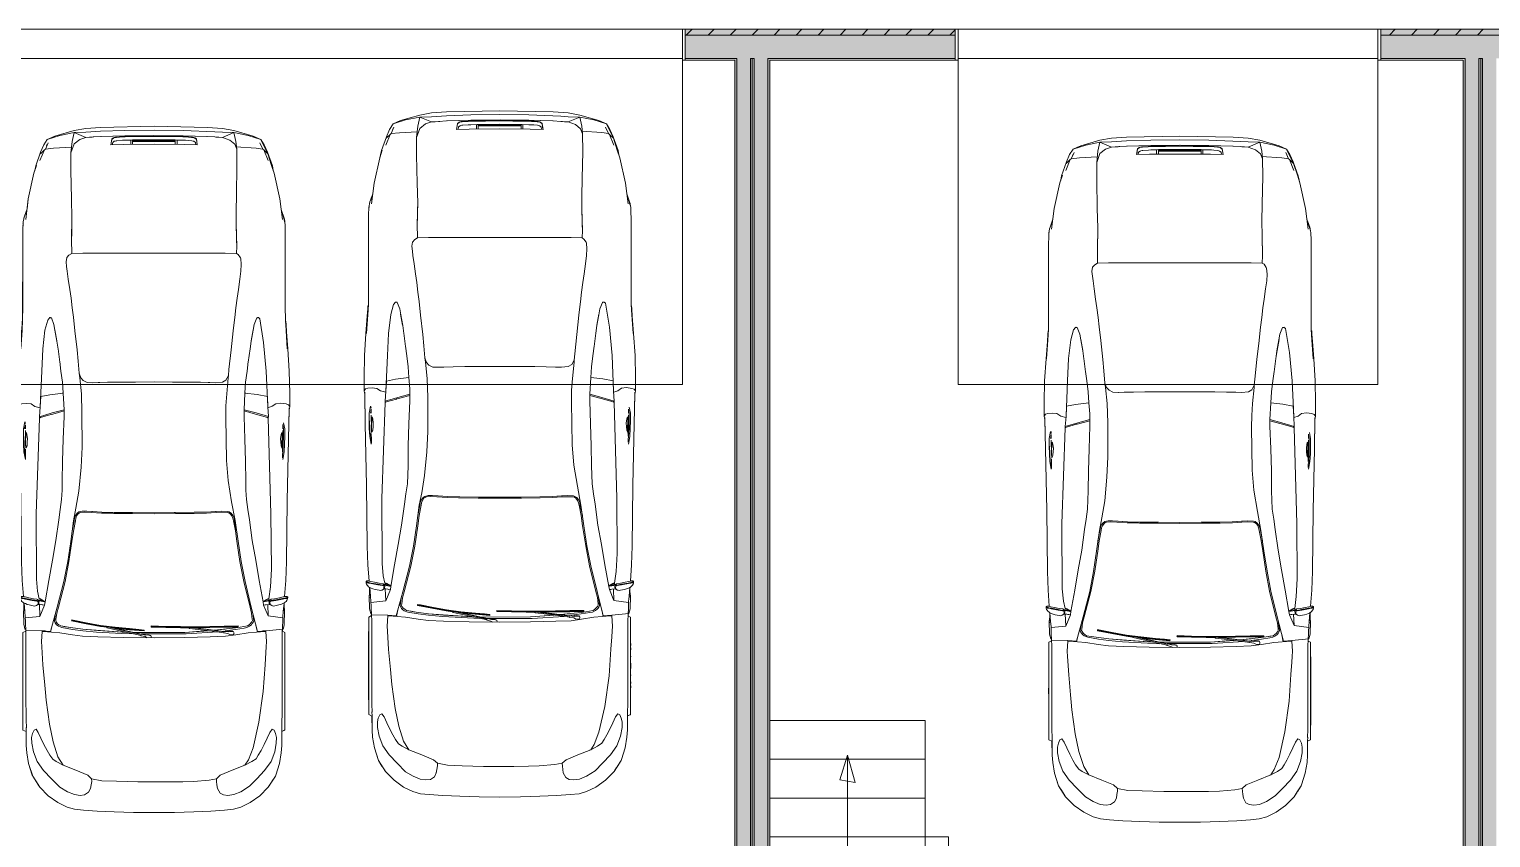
# Model space of a CAD drawing. Header units: inches. Extents: x 99 to 12024, y -5408 to 2559.
# Drawn here: x 8261.5 to 8637.7, y -3847 to -3638.8 of the extents above; entities that cross this region are included whole.
import ezdxf

# ---------------------------------------------------------------- set-up
doc = ezdxf.new("R2010")
doc.units = ezdxf.units.IN
doc.header["$LTSCALE"] = 96
doc.header["$MEASUREMENT"] = 0
doc.linetypes.add('ISO08W100', pattern=[0.96, 0.48, -0.12, 0.24, -0.12])
for name, color, linetype, lineweight in [('Doors', 5, 'Continuous', 5), ('Furniture_ Exterior', 135, 'Continuous', 5), ('Stairs & Ramps', 7, 'Continuous', 13), ('Walls_  Invisible', 1, 'ISO08W100', 0), ('Walls_  Normal', 6, 'Continuous', 13)]:
    doc.layers.add(name, color=color, linetype=linetype, lineweight=lineweight)
doc.layers.add('Stairs & Ramps_ Up_Down Arrows', color=7, linetype='Continuous', lineweight=13, true_color=0x000080)

# ---------------------------------------------------------------- blocks, each defined once
blk = doc.blocks.new('Economy Car')
at = {"layer": 'Furniture_ Exterior', "lineweight": 0, "transparency": 33554687}
for p, q in [((-15.89, 174), (-17.6, 173.88)), ((-15.68, 174.02), (-13.75, 174.15)), ((-15.68, 174.02), (-15.47, 174.02)), ((-7.48, 174.34), (-13.75, 174.15)), ((-13.57, 174.15), (-7.38, 174.34)), ((-0.08, 174.42), (-7.48, 174.34)), ((7.39, 174.34), (13.58, 174.15)), ((13.76, 174.15), (13.75, 174.15)), ((17.6, 173.88), (15.93, 174)), ((15.95, 173.98), (16.16, 173.98)), ((21.09, 172.82), (20.58, 175.14)), ((-29.25, 169.7), (-28.23, 170.69)), ((-27.96, 170.91), (-27.25, 172.54)), ((-27.51, 172.12), (-27.65, 171.77)), ((5.46, 172.87), (-5.53, 172.87)), ((27.25, 172.54), (28, 170.88)), ((29.25, 169.7), (28.23, 170.69)), ((-32.8, 155.07), (-33.22, 153.75)), ((-32.8, 155.07), (-32.69, 155.46)), ((33.22, 153.75), (32.81, 155.05)), ((-33.74, 151.67), (-33.7, 151.69)), ((-33.74, 151.04), (-33.74, 151.24)), ((-33.69, 151.83), (-33.69, 151.88)), ((-21.13, 153.07), (-21.24, 147.56)), ((-21.13, 153.07), (-21.13, 153.08)), ((21.28, 145.9), (21.16, 151.14)), ((33.51, 152.66), (33.52, 152.61)), ((-21.24, 147.55), (-21.24, 147.56)), ((-33.78, 130.28), (-33.78, 145.11)), ((-21.19, 144), (-18.35, 144.08)), ((-18.35, 144.08), (18.35, 144.08)), ((18.35, 144.08), (21.19, 144)), ((33.78, 145.11), (33.78, 130.28)), ((-22.07, 137.37), (-22.35, 139.47)), ((22.36, 139.47), (22.07, 137.37)), ((-21.7, 134.77), (-22.07, 137.37)), ((-22.07, 137.37), (-22.07, 137.37)), ((21.71, 134.77), (22.07, 137.37)), ((21.71, 134.77), (21.37, 132.51)), ((-25.51, 124.23), (-25.76, 125.75)), ((-25.01, 121.54), (-25.53, 124.38)), ((-25.51, 124.23), (-25, 121.42)), ((20.38, 124.11), (20.78, 127.61)), ((25, 121.42), (25.51, 124.23)), ((25.76, 125.75), (25.51, 124.23)), ((33.97, 125.73), (33.87, 126.17)), ((-24.71, 119.36), (-25, 121.42)), ((20.38, 124.11), (19.82, 119.17)), ((25, 121.42), (24.71, 119.36)), ((-24.72, 119.46), (-24.25, 116.05)), ((-28.89, 113.7), (-29.31, 104.54)), ((-23.96, 113.68), (-24.27, 116.15)), ((-24.21, 115.69), (-24.21, 115.68)), ((-19.3, 113.14), (-19.12, 111.97)), ((23.96, 113.68), (24.27, 116.15)), ((24.21, 115.68), (24.21, 115.69)), ((29.31, 104.56), (28.89, 113.69)), ((-18.71, 107.84), (-19.12, 111.97)), ((-15.85, 110.72), (-11.97, 110.82)), ((-11.98, 110.82), (-8.99, 110.87)), ((-8.99, 110.87), (0, 110.91)), ((-0.01, 110.91), (4.77, 110.9)), ((11.97, 110.82), (15.85, 110.72)), ((19.12, 111.97), (18.71, 107.84)), ((19.14, 112.57), (19.12, 111.97)), ((-29.31, 104.55), (-29.18, 107.16)), ((-34.75, 103.99), (-34.77, 104.26)), ((-29.49, 101.94), (-29.31, 104.54)), ((-26.48, 102.54), (-26.09, 102.65)), ((-23.17, 103.44), (-26.09, 102.65)), ((26.09, 102.65), (23.17, 103.44)), ((29.19, 101.77), (26.09, 102.65)), ((29.42, 101.98), (29.4, 101.61)), ((34.77, 104.26), (34.75, 103.99)), ((-33.32, 98.85), (-33.12, 99.89)), ((-33.14, 100.15), (-33.17, 100.62)), ((-33.12, 99.89), (-33.12, 98.85)), ((-32.92, 97.88), (-32.81, 97.76)), ((32.81, 97.76), (32.92, 97.88)), ((32.94, 97.89), (32.94, 97.94)), ((33.11, 98.38), (33.11, 96.87)), ((-32.78, 94.29), (-32.77, 94.31)), ((32.77, 94.31), (32.78, 94.29)), ((32.86, 94.22), (32.86, 94.25)), ((-33.06, 92.03), (-33.08, 93.64)), ((-33.06, 91.15), (-33.06, 92.03)), ((33.06, 93.67), (33.04, 92.93)), ((-20.22, 76.5), (-20.47, 75.83)), ((-20.22, 76.5), (-19.76, 77.14)), ((-20.15, 75.81), (-19.93, 76.4)), ((-19.53, 76.97), (-19.93, 76.4)), ((-19.32, 77.44), (-19.76, 77.14)), ((-13.54, 77.16), (-10.63, 77.1)), ((-13.45, 77.42), (-10.29, 77.33)), ((-10.63, 77.1), (-10.36, 77.07)), ((10.29, 77.34), (13.45, 77.42)), ((15.96, 77.29), (13.54, 77.16)), ((19.24, 77.2), (18.89, 77.33)), ((19.35, 77.45), (18.93, 77.59)), ((19.24, 77.2), (19.6, 76.97)), ((20.04, 76.41), (19.6, 76.97)), ((20.28, 75.82), (20.04, 76.41)), ((20.28, 75.82), (20.41, 75.17)), ((-21.45, 69.83), (-20.72, 75.17)), ((-20.76, 72.52), (-21.13, 69.85)), ((-21.45, 69.83), (-22.22, 64.64)), ((-21.13, 69.85), (-21.9, 64.65)), ((21.32, 69.9), (22.11, 64.68)), ((-23.21, 59.48), (-22.22, 64.64)), ((23.11, 59.55), (22.11, 64.68)), ((23.43, 59.55), (22.44, 64.67)), ((-23.21, 59.48), (-24.93, 52.9)), ((23.11, 59.55), (24.71, 52.93)), ((23.43, 59.55), (25.03, 52.93)), ((-33.1, 54.99), (-33.77, 55.12)), ((-33.73, 55.26), (-33.07, 55.13)), ((-33.45, 52.65), (-33.51, 53.99)), ((-33.2, 55.54), (-32.26, 55.35)), ((-31.37, 54.66), (-33.1, 54.99)), ((-33.07, 55.13), (-31.34, 54.8)), ((-30.17, 54.45), (-31.37, 54.66)), ((-31.34, 54.8), (-30.17, 54.59)), ((-29.82, 54.16), (-29.87, 53.63)), ((-29.52, 53.6), (-29.68, 53.63)), ((-29.32, 54.69), (-28.65, 54.58)), ((-28.59, 53.49), (-28.84, 53.51)), ((-28.36, 54.33), (-28.18, 54.3)), ((25.11, 51.38), (24.71, 52.93)), ((28.04, 54.41), (29.12, 54.97)), ((28.59, 53.49), (28.84, 53.51)), ((29.68, 53.63), (28.84, 53.51)), ((29.38, 50.66), (29.26, 53.57)), ((29.77, 53.63), (29.62, 53.63)), ((29.82, 54.16), (29.87, 53.63)), ((30.17, 54.59), (31.34, 54.8)), ((31.37, 54.66), (30.17, 54.45)), ((31.34, 54.8), (33.07, 55.13)), ((33.1, 54.99), (31.37, 54.66)), ((32.26, 55.35), (33.2, 55.54)), ((33.07, 55.13), (33.73, 55.26)), ((33.77, 55.12), (33.1, 54.99)), ((33.51, 53.99), (33.45, 52.65)), ((-33.57, 51.37), (-33.6, 51.62)), ((-33.41, 51.93), (-33.46, 52.4)), ((-33.17, 50.14), (-33.17, 50.41)), ((-25.3, 49.44), (-25.25, 49.76)), ((-25.19, 49.11), (-25.3, 49.44)), ((-25.03, 51.35), (-25.25, 49.76)), ((25.67, 49.37), (25.43, 51.37)), ((33.17, 50.41), (33.17, 50.14)), ((33.6, 51.62), (33.57, 51.37)), ((33.57, 51.37), (33.57, 51.37)), ((-33.74, 46.37), (-33.03, 46.74)), ((-33.07, 47.23), (-33.23, 47.23)), ((-33.03, 46.93), (-33.07, 47.23)), ((-32.97, 27.86), (-32.97, 46.11)), ((-28.81, 46.84), (-28.81, 46.68)), ((-28.81, 46.78), (-27.99, 46.78)), ((-26.62, 46.51), (-26.21, 48.24)), ((-26.61, 46.78), (-26.56, 46.78)), ((-24.48, 48.38), (-24.03, 48.07)), ((-24.23, 46.33), (-21.02, 45.78)), ((-21.53, 47.65), (-24.03, 48.07)), ((-21.53, 47.65), (-18.32, 47.23)), ((-18.35, 46.82), (-20.97, 47.16)), ((-12.14, 47.87), (-12.14, 47.87)), ((7.91, 46.39), (-5.15, 46.37)), ((-3.31, 45.55), (-3.36, 45.63)), ((-3.26, 45.95), (-3.24, 46.03)), ((-0.72, 45.41), (-0.79, 45.59)), ((-0.73, 47.8), (-0.73, 47.96)), ((-0.72, 45.41), (-0.72, 45.39)), ((13.86, 46.87), (7.91, 46.39)), ((7.91, 46.39), (14, 46.85)), ((9.08, 47.77), (9.02, 47.82)), ((9.08, 47.62), (9.07, 47.54)), ((9.3, 47.75), (10.55, 47.75)), ((10.55, 47.61), (10.17, 47.65)), ((18.32, 47.23), (15.44, 46.99)), ((17.98, 46.27), (17.92, 46.34)), ((19.61, 46.83), (20.21, 46.75)), ((20.4, 46.73), (20.49, 46.53)), ((20.48, 46.58), (20.58, 46.35)), ((26.24, 48.25), (26.62, 46.51)), ((26.56, 46.78), (26.61, 46.78)), ((27.99, 46.78), (28.81, 46.78)), ((28.81, 46.68), (28.81, 46.84)), ((33.01, 46.27), (32.97, 46.11)), ((32.97, 46.11), (32.97, 27.86)), ((-33.76, 42.59), (-33.74, 42.61)), ((-33.74, 22.96), (-33.74, 44.69)), ((-32.9, 21.87), (-32.86, 21.95)), ((-32.89, 21.02), (-32.9, 21.87)), ((-31.51, 19.35), (-31.28, 20.36)), ((-31.47, 17.89), (-31.51, 19.35)), ((-30.89, 21.22), (-31.28, 20.36)), ((-28.34, 17.53), (-29.12, 19.16)), ((29.12, 19.16), (28.34, 17.53)), ((29.8, 20.63), (29.12, 19.16)), ((30.38, 21.47), (29.8, 20.63)), ((30.38, 21.47), (30.89, 21.22)), ((31.28, 20.36), (30.89, 21.22)), ((31.28, 20.36), (31.51, 19.35)), ((32.86, 21.95), (32.9, 21.87)), ((-31.47, 17.89), (-31.06, 15.67)), ((-30.12, 13.16), (-31.06, 15.67)), ((-28.34, 17.53), (-27.55, 16)), ((-27.55, 16), (-26.84, 14.83)), ((30.12, 13.16), (31.06, 15.67)), ((31.06, 15.67), (31.06, 15.67)), ((-30.12, 13.16), (-28.47, 10.85)), ((-23.4, 12.2), (-25.17, 13.12)), ((23.4, 12.2), (20.1, 10.89)), ((23.15, 12.31), (23.15, 12.32)), ((25.17, 13.12), (23.4, 12.2)), ((28.47, 10.85), (30.12, 13.16)), ((-28.47, 10.85), (-26.43, 8.74)), ((-17.06, 9.61), (-16.07, 8.74)), ((17.06, 9.61), (16.07, 8.74)), ((20.1, 10.89), (17.06, 9.61)), ((26.43, 8.74), (28.47, 10.85)), ((26.43, 8.74), (26.43, 8.74)), ((-29.41, 6.58), (-29.62, 6.91)), ((-20.51, 4.63), (-22.3, 5.36)), ((-20.51, 4.63), (-19.01, 4.43)), ((-19.01, 4.43), (-17.86, 4.55)), ((-16.2, 7.13), (-16.34, 6.25)), ((-16.32, 6.4), (-16.34, 6.25)), ((16.2, 7.13), (16.34, 6.25)), ((19.01, 4.43), (17.86, 4.55)), ((19.01, 4.43), (20.51, 4.63)), ((22.3, 5.36), (20.51, 4.63))]:
    blk.add_line(p, q, dxfattribs=at)
for points in [[(-26.5, 173.81), (-25.52, 174.24), (-20.58, 175.67), (-17.6, 176.2), (-13.75, 176.48), (0, 176.76), (13.75, 176.48), (17.6, 176.2), (20.58, 175.67), (25.52, 174.24), (27.49, 173.39), (28.33, 171.96), (29.18, 170.07), (30.46, 166.54), (30.67, 165.41), (30.92, 164.67), (32.36, 158.08), (32.69, 155.46), (32.81, 155.05), (33.42, 153.32), (33.56, 152.85), (33.66, 152.22), (33.69, 151.88), (33.72, 151.43), (33.77, 150.43), (33.79, 149.28), (33.79, 148.02), (33.78, 146.63), (33.78, 145.11), (33.78, 130.28), (33.83, 126.89), (33.85, 126.56), (33.94, 126.56), (33.97, 125.73), (34.1, 123.85), (34.28, 121.62), (34.46, 119.41), (34.82, 113.73), (34.95, 108.03), (34.93, 104.61), (34.85, 104.1), (34.74, 103.73), (34.63, 96.15), (34.28, 80.27), (34.11, 64.59), (33.94, 59.81), (33.62, 55.63), (33.96, 55.69), (34.02, 55.7), (34.09, 55.7), (34.17, 55.68), (34.26, 55.66), (34.41, 55.55), (34.43, 55.53), (34.44, 55.5), (34.43, 55.38), (34.38, 55.13), (34.29, 54.85), (34.17, 54.62), (34, 54.41), (33.77, 54.18), (33.51, 53.99), (33.51, 53.05), (33.56, 52.26), (33.62, 51.84), (33.52, 48.46), (33.38, 47.85), (33.23, 47.23), (33.07, 47.23), (33.03, 46.93), (33.03, 46.69), (33.66, 46.37), (33.66, 21.27), (32.89, 20.89), (32.89, 17.31), (32.73, 15.39), (32.28, 12.65), (31.35, 9.68), (31.23, 9.38), (30.21, 7.81), (29.41, 6.58), (27.22, 4.33), (24.75, 2.59), (22.35, 1.4), (20.44, 0.86), (18.14, 0.63), (14.66, 0.41), (10.27, 0.23), (5.29, 0.07), (0, 0), (-5.29, 0.07), (-10.27, 0.23), (-14.66, 0.41), (-18.14, 0.63), (-20.44, 0.86), (-22.35, 1.4), (-24.75, 2.59), (-27.22, 4.33), (-29.41, 6.58), (-31.23, 9.38), (-32.28, 12.65), (-32.73, 15.39), (-32.89, 17.26), (-32.94, 20.87), (-33.74, 21.27), (-33.74, 44.69), (-33.74, 46.37), (-33.03, 46.74), (-33.03, 46.93), (-33.07, 47.23), (-33.23, 47.23), (-33.38, 47.85), (-33.52, 48.46), (-33.62, 51.84), (-33.56, 52.26), (-33.51, 53.05), (-33.51, 53.99), (-33.77, 54.18), (-34, 54.41), (-34.17, 54.62), (-34.29, 54.85), (-34.39, 55.13), (-34.43, 55.38), (-34.44, 55.5), (-34.41, 55.55), (-34.23, 55.67), (-34.09, 55.7), (-33.96, 55.69), (-33.62, 55.63), (-33.94, 59.81), (-34.11, 64.59), (-34.28, 80.27), (-34.63, 96.15), (-34.74, 103.73), (-34.85, 104.1), (-34.93, 104.61), (-34.95, 108.03), (-34.82, 113.73), (-34.46, 119.41), (-34.28, 121.62), (-34.1, 123.85), (-33.97, 125.73), (-33.94, 126.56), (-33.85, 126.56), (-33.83, 126.89), (-33.78, 146.63), (-33.79, 149.28), (-33.77, 150.43), (-33.72, 151.43), (-33.66, 152.22), (-33.56, 152.85), (-33.49, 153.08), (-33.42, 153.32), (-32.8, 155.07), (-32.69, 155.46), (-32.36, 158.08), (-30.92, 164.67), (-30.68, 165.38), (-30.46, 166.54), (-29.19, 170.07), (-28.37, 171.96), (-27.49, 173.39)], [(-6.98, 46.39), (-14.46, 46.88), (-18.32, 47.23)]]:
    blk.add_lwpolyline(points, close=True, dxfattribs=at)
for points in [[(-30.68, 165.38), (-30.46, 166.54), (-29.19, 170.07), (-28.37, 171.96), (-27.49, 173.39)], [(-27.49, 173.39), (-25.52, 174.24), (-20.58, 175.67), (-17.6, 176.2), (-13.75, 176.48), (0, 176.76), (13.75, 176.48), (17.6, 176.2), (20.58, 175.67), (25.52, 174.24), (27.49, 173.39)], [(-27.49, 173.39), (-24.24, 174.42), (-20.58, 175.14)], [(-17.6, 173.88), (-19.13, 173.4), (-20.58, 172.23), (-21.41, 169.91)], [(-21.09, 172.82), (-20.58, 175.14), (-17.6, 173.88), (-16.64, 173.94), (-15.68, 174.02)], [(20.58, 175.14), (17.6, 175.22), (15.68, 175.36), (7.48, 175.68), (0, 175.76), (-7.48, 175.68), (-13.75, 175.49), (-17.6, 175.22), (-20.58, 175.14)], [(10.89, 173.49), (11.13, 171.96), (7.85, 172.05), (0, 172.12), (-7.85, 172.05), (-11.13, 171.96), (-10.88, 173.49)], [(-11.11, 171.96), (-10.88, 173.4), (-10.47, 173.7), (-10.27, 173.8), (-9.91, 173.87), (-9.66, 173.9), (-8.16, 174.01), (-7.45, 174.04), (-3.72, 174.1), (0, 174.14), (3.38, 174.1), (7.45, 174.04), (8.16, 174.02), (8.87, 173.97), (9.66, 173.9), (9.92, 173.87), (10.27, 173.8), (10.47, 173.7), (10.89, 173.4), (11.11, 171.96)], [(10.89, 173.49), (10.47, 173.79), (10.27, 173.88), (9.92, 173.96), (9.66, 173.99), (8.87, 174.06), (8.16, 174.11), (7.45, 174.13), (3.38, 174.19), (0, 174.23), (-3.72, 174.19), (-7.45, 174.13), (-8.16, 174.1), (-9.66, 173.99), (-9.91, 173.96), (-10.27, 173.88), (-10.47, 173.79), (-10.88, 173.49)], [(-5.89, 173.2), (-7.44, 173.18), (-8.11, 173.15), (-9.55, 173.05), (-9.74, 173.03), (-10.05, 172.97), (-10.23, 172.89), (-10.64, 172.6), (-10.74, 171.97)], [(-6, 172.06), (-6, 173.14), (-5.84, 173.23), (-5.53, 173.25), (5.46, 173.25), (5.76, 173.23), (5.91, 173.14), (5.91, 172.07)], [(5.46, 172.07), (5.46, 173.14), (-5.53, 173.14), (-5.53, 172.07)], [(-3.25, 173.25), (0, 173.28), (2.95, 173.25)], [(0.12, 174.42), (7.48, 174.34), (13.75, 174.15)], [(5.8, 173.21), (7.44, 173.18), (8.12, 173.16), (8.78, 173.11), (9.74, 173.03)], [(13.75, 174.15), (15.68, 174.02), (16.16, 173.98)], [(16.16, 173.98), (16.64, 173.94), (17.6, 173.88), (20.58, 175.14)], [(17.6, 173.88), (19.49, 173.23), (20.77, 172.15), (21.27, 170.86)], [(20.58, 175.14), (24.24, 174.42), (27.49, 173.39), (29.25, 169.7)], [(27.49, 173.39), (28.33, 171.96), (29.18, 170.07), (30.46, 166.54), (30.67, 165.41)], [(-29.37, 167.91), (-28.23, 170.69), (-27.96, 170.91)], [(-27.96, 170.91), (-25.85, 171.11), (-21.25, 171.36)], [(-21.09, 172.82), (-21.41, 169.91), (-21.41, 165.34), (-21.29, 158.12), (-21.13, 153.08)], [(10.74, 171.97), (10.64, 172.6), (10.23, 172.89), (10.05, 172.97), (9.74, 173.03)], [(28, 170.88), (26.25, 171.15), (21.02, 171.51)], [(21.09, 172.82), (21.27, 170.86), (21.35, 166.3), (21.19, 159.32), (21.1, 154.75), (21.16, 151.14)], [(28, 170.88), (28.23, 170.69), (29.37, 167.91)], [(29.25, 169.7), (30.25, 166.64), (30.92, 164.67), (32.36, 158.08), (33.04, 152.79)], [(-33.04, 152.79), (-32.36, 158.08), (-30.92, 164.67), (-30.25, 166.64)], [(-33.69, 151.88), (-33.68, 152.03), (-33.66, 152.22), (-33.56, 152.85), (-33.42, 153.32), (-32.8, 155.07)], [(-33.22, 153.75), (-33.07, 154.22), (-32.8, 155.07)], [(32.69, 155.46), (32.8, 155.07), (33.07, 154.22), (33.23, 153.74), (33.51, 152.66)], [(32.8, 155.07), (33.42, 153.32), (33.56, 152.85), (33.66, 152.22), (33.69, 151.88)], [(-33.78, 145.11), (-33.78, 146.63), (-33.79, 148.02), (-33.79, 149.28), (-33.77, 150.43), (-33.72, 151.43), (-33.69, 151.83)], [(-21.24, 147.55), (-21.19, 149.28), (-21.16, 151.14), (-21.13, 153.08)], [(21.16, 151.14), (21.19, 149.28), (21.24, 147.55), (21.28, 145.9)], [(33.52, 152.61), (33.69, 151.88), (33.69, 151.83)], [(33.69, 151.83), (33.72, 151.43), (33.77, 150.43), (33.79, 149.28), (33.79, 148.02), (33.78, 146.63), (33.78, 145.11)], [(-21.24, 147.55), (-21.19, 144), (-21.91, 143.59), (-22.49, 142.95), (-22.66, 141.89), (-22.51, 140.63), (-22.35, 139.47)], [(21.28, 145.9), (21.19, 144), (21.66, 143.72), (22.24, 142.92), (22.31, 142.68), (22.44, 141.2), (22.36, 139.47)], [(-33.78, 138.4), (-33.78, 139.12), (-33.78, 139.84)], [(-19.54, 116.26), (-19.82, 119.17), (-20.38, 124.11), (-20.77, 127.61), (-21.06, 130.03), (-21.36, 132.51), (-21.7, 134.77)], [(20.77, 127.55), (21.06, 130.03), (21.37, 132.51)], [(-34.3, 119.41), (-33.97, 124.19), (-33.83, 126.89), (-33.78, 130.28)], [(33.78, 130.28), (33.83, 126.89), (33.97, 124.19), (34.3, 119.41)], [(-34.74, 103.73), (-34.85, 104.1), (-34.93, 104.61), (-34.95, 108.03), (-34.82, 113.73), (-34.46, 119.41), (-34.28, 121.62), (-34.1, 123.85), (-33.97, 125.73)], [(-33.87, 126.17), (-33.97, 125.73), (-33.94, 126.56), (-33.85, 126.56)], [(-26.86, 127.48), (-27.34, 126.87), (-28.09, 124.27), (-28.66, 119.42), (-28.89, 113.7)], [(-26.86, 127.48), (-26.82, 127.5), (-26.71, 127.48), (-26.64, 127.47), (-26.53, 127.45), (-26.43, 127.4), (-25.76, 125.75)], [(24.25, 116.05), (24.72, 119.46), (25.01, 121.54), (25.53, 124.38)], [(26.86, 127.48), (26.82, 127.5), (26.71, 127.48), (26.64, 127.47), (26.53, 127.45), (26.43, 127.4), (25.76, 125.75)], [(26.86, 127.48), (27.21, 127.2), (28.2, 121.04), (28.89, 113.69)], [(33.85, 126.56), (33.94, 126.56), (33.97, 125.73)], [(33.97, 125.73), (34.1, 123.85), (34.28, 121.62), (34.46, 119.41), (34.82, 113.73), (34.95, 108.03), (34.93, 104.61), (34.85, 104.1), (34.74, 103.73)], [(15.85, 110.72), (17.63, 110.89), (18.51, 111.39), (19.14, 112.57), (19.28, 114.15), (19.82, 119.17)], [(-23.41, 108.03), (-23.58, 110.85), (-23.96, 113.68)], [(-19.54, 116.26), (-19.3, 113.14), (-18.87, 111.96), (-18.23, 111.26), (-17.25, 110.75), (-15.85, 110.72)], [(23.96, 113.68), (23.58, 110.85), (23.41, 108.03)], [(-11.98, 110.82), (-14.38, 110.76), (-15.84, 110.72)], [(-0.01, 110.91), (-4.77, 110.9), (-8.98, 110.87)], [(15.85, 110.72), (14.38, 110.76), (11.97, 110.82), (4.77, 110.9)], [(11.97, 110.82), (8.99, 110.87), (4.77, 110.9)], [(-29.33, 104.26), (-30.68, 104.62), (-31.64, 105.26), (-32.83, 105.37), (-34.01, 105.29), (-34.61, 105.14), (-34.93, 104.61)], [(-29.18, 107.16), (-26.83, 107.6), (-23.41, 108.03), (-23.2, 105.18), (-23.17, 103.76)], [(-23.41, 108.04), (-23.41, 108.03), (-23.45, 108.27)], [(-20.72, 75.17), (-20.09, 78.39), (-19.35, 82.8), (-18.76, 88.93), (-18.51, 94.12), (-18.56, 102.93), (-18.71, 107.84)], [(20.87, 75.19), (19.97, 80.08), (19.08, 85.52), (18.64, 90.71), (18.44, 101.74), (18.49, 104.76), (18.71, 107.84)], [(23.17, 103.76), (23.41, 108.03), (26.52, 107.69), (29.18, 107.17)], [(23.45, 108.27), (23.41, 108.03), (23.41, 108.04)], [(29.18, 107.17), (29.18, 107.16), (29.31, 104.54)], [(29.32, 104.29), (30.42, 104.64), (31.35, 105.28), (32.63, 105.48), (33.99, 105.26), (34.59, 105.04), (34.93, 104.61)], [(-33.62, 55.63), (-33.94, 59.81), (-34.11, 64.59), (-34.28, 80.27), (-34.63, 96.15), (-34.75, 103.99)], [(-29.56, 55.08), (-29.99, 56.99), (-30.26, 60.14), (-30.36, 76.91), (-29.49, 101.62), (-29.19, 101.77)], [(-28.04, 54.41), (-29.12, 54.97), (-29.26, 55.09), (-29.56, 55.08), (-29.31, 54.94), (-28.06, 54.27), (-27.08, 59.78), (-26.17, 65.01), (-25.26, 70.06), (-24.55, 75.42), (-24.15, 78.08), (-23.79, 80.66), (-23.66, 83.03), (-23.61, 85.33), (-23.55, 90.5), (-23.39, 96.17), (-23.17, 102.02), (-23.17, 103.76), (-26.26, 102.93)], [(-26.26, 102.93), (-29.49, 101.94), (-29.49, 101.62)], [(-29.19, 101.77), (-26.59, 102.51), (-26.48, 102.54)], [(26.26, 102.93), (23.17, 103.76), (23.17, 102.02), (23.39, 96.17), (23.55, 90.5), (23.61, 85.33), (23.66, 83.03), (23.79, 80.66), (24.15, 78.08), (24.55, 75.42), (25.26, 70.06), (26.17, 65.01), (27.08, 59.78), (28.06, 54.27)], [(26.26, 102.93), (29.42, 101.98), (29.31, 104.54)], [(29.55, 54.75), (29.56, 55.08), (29.94, 58.13), (30.21, 62.72), (30.1, 76.95), (29.4, 101.61), (29.19, 101.77)], [(34.75, 103.99), (34.63, 96.15), (34.28, 80.27), (34.11, 64.59), (33.94, 59.81), (33.62, 55.63)], [(-33.13, 90.93), (-33.48, 92.91), (-33.59, 94.89), (-33.64, 96.88), (-33.64, 98.87), (-33.28, 100.66)], [(-33.1, 98.38), (-33.05, 94.89), (-32.99, 93.87)], [(-32.97, 97.92), (-32.97, 97.9), (-33.05, 94.89), (-32.95, 93.98)], [(-32.84, 94.06), (-32.7, 94.54), (-32.63, 95.48), (-32.56, 96.29), (-32.71, 97.4), (-32.86, 97.93)], [(32.86, 97.93), (32.71, 97.4), (32.56, 96.29), (32.63, 95.48), (32.7, 94.54), (32.84, 94.06)], [(32.86, 94.25), (32.89, 94.89), (32.94, 96.87), (32.94, 97.86)], [(33.05, 91.38), (33.03, 92.12), (33.16, 92.9), (33.27, 94.89), (33.32, 96.87), (33.32, 98.85), (33.11, 99.93)], [(33.12, 98.85), (33.12, 99.53), (33.11, 99.91)], [(33.33, 100.42), (33.64, 98.87), (33.64, 96.88), (33.59, 94.89), (33.48, 92.91), (33.13, 90.93)], [(-33.52, 96.87), (-33.47, 94.89), (-33.36, 92.9), (-33.05, 91.13)], [(32.99, 93.74), (33.06, 94.89), (33.11, 96.87)], [(-20.47, 75.83), (-20.58, 75.14), (-21.08, 72.5)], [(-20.15, 75.81), (-20.26, 75.15), (-20.76, 72.52)], [(-19.53, 76.97), (-19.21, 77.19), (-18.89, 77.32)], [(-17.31, 77.64), (-18.46, 77.64), (-19.32, 77.44)], [(-13.54, 77.16), (-16.2, 77.33), (-17.84, 77.39), (-18.89, 77.32)], [(-13.45, 77.42), (-17.31, 77.64), (-15.85, 77.55), (-13.45, 77.42)], [(13.54, 77.16), (10.36, 77.07), (5.55, 77.01), (0, 76.98), (-5.55, 77.01), (-10.36, 77.07)], [(10.29, 77.34), (0, 77.24), (-10.29, 77.33), (-5.52, 77.27), (0, 77.24), (5.52, 77.27), (10.29, 77.34)], [(18.93, 77.59), (17.31, 77.65), (13.45, 77.42), (15.85, 77.55), (17.31, 77.65)], [(15.96, 77.29), (17.36, 77.36), (18.89, 77.33)], [(20.32, 76.51), (19.82, 77.15), (19.35, 77.45)], [(20.32, 76.51), (20.6, 75.85), (20.73, 75.17), (21.26, 72.53)], [(21.32, 69.9), (20.94, 72.54), (20.41, 75.17)], [(20.87, 75.19), (21.65, 69.88), (22.44, 64.67)], [(-25.03, 51.35), (-24.61, 52.89), (-22.89, 59.48), (-21.9, 64.65)], [(-34.17, 54.62), (-34.29, 54.85), (-34.39, 55.13), (-34.43, 55.38), (-34.44, 55.5), (-34.43, 55.53), (-34.41, 55.55), (-34.26, 55.66), (-34.23, 55.67), (-34.17, 55.68), (-34.09, 55.7), (-34.02, 55.7), (-33.96, 55.69), (-33.81, 55.66), (-33.55, 55.61), (-33.2, 55.54)], [(-33.77, 55.12), (-33.96, 55.16), (-34.08, 55.18), (-34.15, 55.21), (-34.22, 55.23), (-34.28, 55.25), (-34.35, 55.29), (-34.39, 55.32), (-34.41, 55.35), (-34.43, 55.38)], [(-34.3, 55.56), (-34.29, 55.48), (-34.28, 55.46), (-34.26, 55.43), (-34.23, 55.4), (-34.15, 55.37)], [(-29.3, 53.63), (-29.77, 53.63), (-29.9, 53.59), (-30.29, 53.32), (-30.49, 53.25), (-30.72, 53.2), (-31.09, 53.25), (-32.11, 53.47), (-32.65, 53.63), (-33.12, 53.82), (-33.49, 53.97), (-33.77, 54.18), (-34, 54.41), (-34.17, 54.62)], [(-34.08, 55.34), (-34.04, 55.32), (-33.99, 55.31), (-33.9, 55.29), (-33.73, 55.26)], [(-33.62, 51.84), (-33.56, 52.26), (-33.51, 53.05), (-33.51, 53.99)], [(-33.17, 50.41), (-33.27, 51.76), (-33.47, 53.96)], [(-28.17, 53.45), (-29.37, 50.53), (-33.17, 50.14)], [(-24.93, 52.9), (-26.64, 46.68), (-28.81, 46.84), (-33.03, 46.93)], [(-32.26, 55.35), (-31.04, 55.08), (-30.15, 54.94), (-30.03, 54.88), (-29.68, 54.67)], [(-29.95, 54.55), (-29.89, 54.55), (-29.83, 54.56), (-29.78, 54.56), (-29.74, 54.58), (-29.71, 54.59), (-29.69, 54.62), (-29.68, 54.67), (-29.57, 54.52), (-29.59, 54.47), (-29.61, 54.44), (-29.64, 54.42), (-29.68, 54.41), (-29.74, 54.4), (-29.8, 54.4), (-29.84, 54.4), (-29.91, 54.4), (-30.01, 54.42), (-30.17, 54.45)], [(-30.17, 54.59), (-30.01, 54.56), (-29.95, 54.56)], [(-29.85, 54.78), (-29.48, 54.72), (-29.32, 54.65)], [(-29.69, 53.76), (-29.66, 53.87), (-29.64, 54.01), (-29.62, 54.17), (-29.59, 54.34), (-29.59, 54.39), (-29.57, 54.52), (-28.08, 54.28)], [(-29.37, 50.53), (-29.52, 53.66), (-28.17, 53.45), (-28.06, 54.27)], [(33.6, 51.63), (33.62, 51.84), (33.52, 48.62), (33.52, 48.46), (33.38, 47.85), (33.23, 47.24), (28.81, 46.84), (26.64, 46.68), (25.03, 52.93)], [(29.12, 54.97), (29.26, 55.09), (29.56, 55.08), (29.31, 54.94), (28.06, 54.27)], [(28.06, 54.27), (28.21, 53.44), (28.59, 53.49)], [(28.15, 54.29), (29.57, 54.52), (29.67, 54.67), (30.03, 54.88), (30.14, 54.94), (31.04, 55.08), (32.26, 55.35)], [(28.21, 53.44), (29.38, 50.66), (33.17, 50.14)], [(29.55, 54.75), (29.32, 54.65), (28.72, 54.46)], [(29.48, 54.72), (29.64, 54.74), (29.85, 54.78)], [(30.17, 54.45), (30.01, 54.42), (29.91, 54.4), (29.84, 54.4), (29.8, 54.4), (29.74, 54.4), (29.68, 54.41), (29.64, 54.42), (29.61, 54.44), (29.59, 54.47), (29.57, 54.52), (29.59, 54.34), (29.62, 54.17), (29.64, 54.01), (29.66, 53.87), (29.69, 53.76)], [(29.95, 54.55), (29.89, 54.55), (29.83, 54.56), (29.78, 54.56), (29.74, 54.58), (29.71, 54.59), (29.69, 54.62), (29.67, 54.67)], [(34.17, 54.62), (34, 54.41), (33.77, 54.18), (33.52, 54), (33.49, 53.97), (33.12, 53.82), (32.65, 53.63), (32.1, 53.47), (31.09, 53.25), (30.72, 53.2), (30.49, 53.25), (30.29, 53.32), (29.9, 53.59), (29.77, 53.63)], [(29.95, 54.56), (30.01, 54.56), (30.17, 54.59)], [(33.47, 53.96), (33.27, 51.76), (33.17, 50.41)], [(33.2, 55.54), (33.52, 55.61), (33.55, 55.61), (33.81, 55.66), (33.96, 55.69), (34.02, 55.7), (34.09, 55.7), (34.17, 55.68), (34.23, 55.67), (34.26, 55.66), (34.41, 55.55), (34.43, 55.53), (34.44, 55.5), (34.43, 55.38)], [(33.51, 53.99), (33.51, 53.05), (33.56, 52.26), (33.62, 51.84)], [(33.73, 55.26), (33.9, 55.29), (33.99, 55.31), (34.04, 55.32), (34.08, 55.34)], [(33.77, 55.12), (33.96, 55.16), (34.08, 55.18), (34.15, 55.21), (34.22, 55.23), (34.28, 55.25), (34.35, 55.29), (34.39, 55.32), (34.41, 55.35), (34.43, 55.38), (34.38, 55.13), (34.29, 54.85), (34.17, 54.62)], [(34.15, 55.37), (34.23, 55.4), (34.26, 55.43), (34.28, 55.46), (34.29, 55.48), (34.3, 55.56)], [(-33.23, 47.23), (-33.38, 47.85), (-33.52, 48.46), (-33.62, 51.84), (-33.6, 51.63)], [(-33.41, 51.93), (-33.44, 52.18), (-33.46, 52.4), (-33.45, 52.65)], [(-32.97, 46.11), (-33.01, 46.27), (-33.11, 49.43), (-33.17, 50.14)], [(-25.35, 51.35), (-25.63, 49.33), (-25.48, 48.87), (-25.27, 48.61), (-25.07, 48.34), (-24.61, 48)], [(-24.48, 48.38), (-24.85, 48.66), (-25.02, 48.89), (-25.19, 49.11)], [(-12.18, 47.72), (-13.81, 47.94), (-17.51, 48.62), (-21.21, 49.35), (-21.18, 49.5), (-21.18, 49.55), (-21.16, 49.61), (-21.16, 49.64), (-20.51, 49.51)], [(-21.18, 49.5), (-17.49, 48.77), (-13.79, 48.09), (-12.11, 47.87)], [(-20.4, 49.49), (-17.46, 48.91), (-13.76, 48.22)], [(24.61, 48.02), (25.07, 48.39), (25.29, 48.67), (25.49, 48.93), (25.67, 49.37)], [(25.11, 51.38), (25.29, 49.8), (25.33, 49.48), (25.21, 49.17), (25.04, 48.96), (24.85, 48.71)], [(33.17, 50.14), (33.11, 49.43), (33.01, 46.27)], [(33.45, 52.65), (33.46, 52.4), (33.41, 51.93)], [(33.41, 51.93), (33.44, 52.18), (33.46, 52.4)], [(-28.89, 42.7), (-28.97, 44.06), (-28.81, 46.68), (-28.53, 46.65), (-24.23, 46.33)], [(-24.61, 48), (-23.7, 47.66), (-20.97, 47.16)], [(-24.03, 48.07), (-22.8, 47.85), (-21.53, 47.65)], [(-21.02, 45.78), (-18.38, 45.46), (-14.46, 45.3), (-7.89, 45.1), (0, 45.01), (7.89, 45.1), (14.46, 45.3), (18.37, 45.43), (21.03, 45.78)], [(-18.35, 46.82), (-14.79, 46.5), (-8.33, 46.13), (-5.13, 46.01)], [(-13.76, 48.22), (-10.04, 47.73), (-6.29, 47.38), (-3.92, 47.18)], [(-12.03, 47.58), (-12.19, 47.71), (-12.16, 47.79)], [(-1.77, 45.03), (-1.8, 45.03), (-2.29, 45.32), (-3.31, 45.55), (-3.29, 45.61), (-7.6, 46.59), (-12.03, 47.58), (-12.09, 47.68), (-12.19, 47.71)], [(-12.12, 47.91), (-12.11, 47.95), (-11.7, 47.86)], [(-12.11, 47.95), (-12.05, 47.9), (-11.95, 47.82)], [(-9.81, 47.43), (-3.26, 45.95), (-3.21, 45.85), (-7.53, 46.83), (-11.95, 47.82), (-12.07, 47.76), (-12.1, 47.89), (-12.11, 47.95), (-12.07, 47.76), (-12.09, 47.68)], [(-2.56, 46.8), (-2.56, 46.78), (-2.56, 46.78), (-2.54, 46.93), (-6.32, 47.25), (-10.06, 47.6), (-11.51, 47.79), (-11.04, 47.69), (-10.08, 47.48)], [(-2.56, 46.78), (-6.34, 47.1), (-9.72, 47.41), (-9.73, 47.41)], [(-3.92, 47.18), (-2.53, 46.99), (-2.53, 46.97), (-2.54, 46.93)], [(-3.24, 46.03), (8.29, 46.03), (16.46, 46.53)], [(-3.19, 45.95), (-3.24, 46.03), (-2.22, 45.79), (-2.19, 45.81)], [(-3.21, 45.85), (-3.19, 45.95), (-2.17, 45.71), (-1.57, 45.75), (-0.79, 45.57)], [(-1.48, 45.8), (-0.79, 45.6), (-0.79, 45.57), (-0.72, 45.39), (-0.7, 45.22), (-0.74, 45.08), (-0.75, 45.07)], [(8.97, 47.6), (6.79, 47.6), (3.03, 47.67), (-0.73, 47.8), (-0.74, 47.94), (-0.73, 48.09), (3.03, 47.96), (6.79, 47.89), (10.55, 47.88)], [(9.04, 47.75), (9.04, 47.75), (6.79, 47.76), (3.03, 47.83), (-0.73, 47.96), (-0.73, 48.09)], [(9.14, 47.45), (9.07, 47.54), (8.97, 47.58), (8.99, 47.66)], [(18.07, 46.67), (19.11, 46.54), (19.7, 46.63), (20.49, 46.53), (20.58, 46.35), (20.61, 46.19), (20.58, 46.04), (20.48, 45.92), (20.33, 45.8), (19.53, 45.9), (19.02, 46.14), (17.98, 46.27), (18.01, 46.33), (13.63, 46.9), (9.14, 47.45), (8.97, 47.58)], [(9.08, 47.77), (9.19, 47.69), (9.08, 47.62), (9.04, 47.75), (9.02, 47.82), (9.54, 47.75)], [(9.19, 47.69), (13.69, 47.14), (18.06, 46.58)], [(10.55, 47.88), (18.07, 48.04), (21.63, 48.07), (21.63, 47.93)], [(10.55, 47.75), (18.07, 47.91), (21.63, 47.93), (21.62, 47.78), (18.07, 47.75), (10.65, 47.6)], [(18.01, 46.75), (18.07, 46.67), (18.06, 46.58), (18, 46.67), (10.73, 47.6)], [(22.18, 47.75), (20.94, 47.57), (15.55, 46.98)], [(18, 46.67), (18.01, 46.75), (19.05, 46.61), (19.43, 46.82)], [(23.18, 47.5), (20.97, 47.16), (18.35, 46.82)], [(21.03, 45.78), (24.22, 46.33), (28.53, 46.65), (28.81, 46.68), (28.97, 44.06), (28.89, 42.7), (28.8, 41.24), (28.58, 38.08)], [(24.85, 48.71), (24.47, 48.4), (24.02, 48.07), (23.12, 47.9), (22.18, 47.75), (24.02, 48.07)], [(23.18, 47.5), (23.9, 47.66), (24.61, 48.02)], [(33.03, 46.69), (33.66, 46.37), (33.66, 21.27), (33.52, 21.21), (32.89, 20.89)], [(33.23, 47.23), (33.07, 47.23), (33.03, 46.93)], [(-33.74, 25.04), (-33.76, 25.05), (-33.76, 42.59)], [(-28.89, 42.7), (-28.61, 38.02), (-28.15, 32.84)], [(33.66, 42.61), (33.67, 42.59), (33.67, 25.05), (33.66, 25.04)], [(-33.77, 38.41), (-33.77, 39.43), (-33.76, 39.79)], [(-33.76, 37.31), (-33.77, 37.42), (-33.77, 38.32), (-33.76, 38.61)], [(28.58, 38.08), (28.12, 31.22), (27, 23.29), (25.52, 16.68), (24.28, 13.58), (23.4, 12.2)], [(33.67, 39.79), (33.69, 39.43), (33.68, 38.41)], [(33.67, 38.61), (33.69, 38.32), (33.68, 37.42), (33.67, 37.31)], [(-33.76, 32.12), (-33.77, 32.26), (-33.78, 33.82), (-33.77, 35.38), (-33.76, 35.52)], [(-33.76, 32.46), (-33.77, 32.57), (-33.78, 33.82), (-33.77, 35.07), (-33.76, 35.18)], [(-33.76, 35.75), (-33.77, 35.82), (-33.77, 36.32), (-33.76, 36.48)], [(-33.76, 33.67), (-33.77, 33.82), (-33.76, 33.97)], [(33.67, 36.48), (33.69, 36.32), (33.68, 35.82), (33.67, 35.75)], [(33.67, 35.52), (33.68, 35.38), (33.7, 33.82), (33.68, 32.26), (33.67, 32.12)], [(33.67, 35.18), (33.68, 35.07), (33.7, 33.82), (33.68, 32.57), (33.67, 32.46)], [(33.67, 33.97), (33.69, 33.82), (33.67, 33.67)], [(-33.76, 31.16), (-33.77, 31.33), (-33.77, 31.82), (-33.76, 31.89)], [(-33.76, 29.03), (-33.77, 29.33), (-33.77, 30.22), (-33.76, 30.34)], [(-27.78, 29), (-27.97, 30.91), (-28.15, 32.84)], [(33.67, 31.89), (33.68, 31.82), (33.69, 31.33), (33.67, 31.16)], [(33.67, 30.34), (33.68, 30.22), (33.69, 29.33), (33.67, 29.03)], [(-33.76, 27.85), (-33.77, 28.22), (-33.77, 29.23)], [(-32.86, 21.95), (-32.93, 23.83), (-32.95, 24.96), (-32.96, 26.29), (-32.97, 27.86)], [(-27.78, 29), (-26.95, 22.79), (-26, 18.25), (-24.75, 14.39), (-23.4, 12.2)], [(32.97, 27.86), (32.96, 26.29), (32.95, 24.96), (32.93, 23.83), (32.86, 21.95)], [(33.68, 29.23), (33.69, 28.22), (33.67, 27.85)], [(-32.89, 20.87), (-32.94, 20.87), (-33.74, 21.27)], [(-31.35, 9.68), (-32.28, 12.65), (-32.73, 15.39), (-32.89, 17.26), (-32.89, 17.34), (-32.89, 18.5), (-32.89, 21.02)], [(-29.12, 19.16), (-29.8, 20.63), (-30.38, 21.47), (-30.89, 21.22)], [(31.06, 15.67), (31.47, 17.89), (31.51, 19.35)], [(32.9, 21.87), (32.89, 21.02), (32.89, 18.5)], [(28.34, 17.53), (27.55, 16), (26.84, 14.83)], [(32.89, 18.5), (32.89, 17.34), (32.89, 17.31), (32.73, 15.39), (32.28, 12.65), (31.35, 9.68)], [(-26.84, 14.83), (-26.05, 13.73), (-25.17, 13.12)], [(-23.4, 12.2), (-20.1, 10.89), (-17.06, 9.61)], [(25.17, 13.12), (26.27, 13.85), (26.84, 14.83)], [(-30.33, 8), (-31.23, 9.38), (-31.31, 9.57), (-31.35, 9.68)], [(-29.62, 6.91), (-30.08, 7.62), (-30.21, 7.81), (-30.35, 8.03), (-30.31, 7.97)], [(-26.43, 8.74), (-24.28, 6.52), (-22.3, 5.36)], [(-16.2, 7.13), (-16.05, 8.02), (-16.07, 8.74), (-13.42, 8.22), (-9.7, 8.08), (-4.17, 7.91), (3.59, 7.91), (7.37, 7.95), (10.17, 8.05), (14.16, 8.39), (16.07, 8.74)], [(16.2, 7.13), (16.11, 8), (16.07, 8.74)], [(22.3, 5.36), (24.55, 6.8), (26.43, 8.74)], [(30.08, 7.62), (29.62, 6.91), (29.41, 6.58)], [(30.31, 7.97), (30.35, 8.03), (30.21, 7.81), (30.08, 7.62)], [(31.35, 9.68), (31.23, 9.38), (30.33, 8)], [(29.41, 6.58), (27.22, 4.33), (24.75, 2.59), (22.35, 1.4), (20.44, 0.86), (18.14, 0.63), (14.66, 0.41), (12.46, 0.31), (10.27, 0.23), (5.29, 0.07), (0, 0), (-5.29, 0.07), (-10.27, 0.23), (-12.46, 0.31), (-14.66, 0.41), (-18.14, 0.63), (-20.44, 0.86), (-22.35, 1.4), (-24.75, 2.59), (-27.22, 4.33), (-29.41, 6.58)], [(-17.86, 4.55), (-16.85, 5.25), (-16.34, 6.25)], [(16.34, 6.25), (16.99, 5.04), (17.86, 4.55)]]:
    blk.add_lwpolyline(points, dxfattribs=at)

msp = doc.modelspace()

# ---------------------------------------------------------------- linework, layer by layer
at = {"layer": 'Doors', "transparency": 33554687}
for p, q in [((8237.62, -3638.79), (8429.62, -3638.79)), ((8430.37, -3638.79), (8429.62, -3638.79)), ((8429.62, -3638.79), (8429.62, -3646.79)), ((8430.37, -3638.79), (8430.37, -3646.79)), ((8500.62, -3638.79), (8499.87, -3638.79)), ((8499.87, -3638.79), (8499.87, -3646.79)), ((8500.62, -3638.79), (8500.62, -3646.79)), ((8500.62, -3638.79), (8608.62, -3638.79)), ((8609.37, -3638.79), (8608.62, -3638.79)), ((8608.62, -3638.79), (8608.62, -3646.79)), ((8609.37, -3638.79), (8609.37, -3646.79)), ((8237.62, -3646.29), (8429.62, -3646.29)), ((8429.62, -3646.29), (8429.62, -3730.29)), ((8430.37, -3646.79), (8429.62, -3646.79)), ((8500.62, -3646.79), (8499.87, -3646.79)), ((8500.62, -3646.29), (8608.62, -3646.29)), ((8500.62, -3646.29), (8500.62, -3730.29)), ((8608.62, -3646.29), (8608.62, -3730.29)), ((8609.37, -3646.79), (8608.62, -3646.79)), ((8237.62, -3730.29), (8429.62, -3730.29)), ((8500.62, -3730.29), (8608.62, -3730.29))]:
    msp.add_line(p, q, dxfattribs=at)
at = {"layer": 'Stairs & Ramps', "transparency": 33554687}
for p, q in [((8452.12, -3816.79), (8452.12, -3826.79)), ((8452.12, -3816.79), (8492.12, -3816.79)), ((8492.12, -3826.79), (8492.12, -3816.79)), ((8452.12, -3826.79), (8452.12, -3836.79)), ((8452.12, -3826.79), (8492.12, -3826.79)), ((8492.12, -3836.79), (8492.12, -3826.79)), ((8452.12, -3836.79), (8452.12, -3846.79)), ((8452.12, -3836.79), (8492.12, -3836.79)), ((8492.12, -3846.79), (8492.12, -3836.79)), ((8452.12, -3846.79), (8492.12, -3846.79)), ((8492.12, -3856.79), (8492.12, -3846.79))]:
    msp.add_line(p, q, dxfattribs=at)
at = {"layer": 'Stairs & Ramps_ Up_Down Arrows', "transparency": 33554687}
for p, q in [((8470.12, -3832.09), (8472.12, -3825.79)), ((8472.12, -3914.79), (8472.12, -3825.79)), ((8472.12, -3825.79), (8474.12, -3832.79)), ((8474.12, -3832.79), (8470.12, -3832.09))]:
    msp.add_line(p, q, dxfattribs=at)
at = {"layer": 'Walls_  Invisible', "transparency": 33554687}
for p, q in [((8430.62, -3640.29), (8432.12, -3638.79)), ((8436.27, -3640.29), (8437.77, -3638.79)), ((8441.93, -3640.29), (8443.43, -3638.79)), ((8447.59, -3640.29), (8449.09, -3638.79)), ((8453.24, -3640.29), (8454.74, -3638.79)), ((8458.9, -3640.29), (8460.4, -3638.79)), ((8464.56, -3640.29), (8466.06, -3638.79)), ((8470.21, -3640.29), (8471.71, -3638.79)), ((8475.87, -3640.29), (8477.37, -3638.79)), ((8481.53, -3640.29), (8483.03, -3638.79)), ((8487.18, -3640.29), (8488.68, -3638.79)), ((8492.84, -3640.29), (8494.34, -3638.79)), ((8611.64, -3640.29), (8613.14, -3638.79)), ((8617.29, -3640.29), (8618.79, -3638.79)), ((8622.95, -3640.29), (8624.45, -3638.79)), ((8628.61, -3640.29), (8630.11, -3638.79)), ((8634.26, -3640.29), (8635.76, -3638.79))]:
    msp.add_line(p, q, dxfattribs=at)
at = {"layer": 'Walls_  Normal', "transparency": 33554687}
for p, q in [((8430.37, -3638.79), (8499.87, -3638.79)), ((8430.37, -3638.79), (8430.37, -3646.79)), ((8430.37, -3640.29), (8499.87, -3640.29)), ((8430.37, -3640.29), (8430.37, -3646.29)), ((8498.5, -3640.29), (8499.87, -3638.92)), ((8499.87, -3638.79), (8499.87, -3646.79)), ((8499.87, -3640.29), (8499.87, -3646.29)), ((8609.37, -3638.79), (8660.87, -3638.79)), ((8609.37, -3638.79), (8609.37, -3646.79)), ((8609.37, -3640.29), (8660.87, -3640.29)), ((8609.37, -3640.29), (8609.37, -3646.29)), ((8430.37, -3646.29), (8443.62, -3646.29)), ((8430.37, -3646.79), (8443.12, -3646.79)), ((8443.12, -3646.79), (8443.12, -3902.79)), ((8443.62, -3646.29), (8443.62, -3903.29)), ((8447.62, -3646.29), (8447.12, -3646.29)), ((8447.12, -3646.29), (8447.12, -3978.29)), ((8447.12, -3646.29), (8448.12, -3646.29)), ((8448.12, -3646.29), (8447.62, -3646.29)), ((8447.62, -3646.29), (8447.62, -3978.29)), ((8448.12, -3646.29), (8448.12, -3978.29)), ((8451.62, -3646.29), (8451.62, -3847.29)), ((8451.62, -3646.29), (8451.62, -3978.29)), ((8451.62, -3646.29), (8499.87, -3646.29)), ((8452.12, -3646.79), (8452.12, -3846.79)), ((8452.12, -3646.79), (8452.12, -3977.79)), ((8452.12, -3646.79), (8499.87, -3646.79)), ((8609.37, -3646.29), (8631.12, -3646.29)), ((8609.37, -3646.79), (8630.62, -3646.79)), ((8630.62, -3646.79), (8630.62, -3902.79)), ((8631.12, -3646.29), (8631.12, -3903.29)), ((8635.12, -3646.29), (8634.62, -3646.29)), ((8634.62, -3646.29), (8634.62, -3991.29)), ((8634.62, -3646.29), (8635.62, -3646.29)), ((8635.62, -3646.29), (8635.12, -3646.29)), ((8635.12, -3646.29), (8635.12, -3991.29)), ((8635.62, -3646.29), (8635.62, -3991.29)), ((8498.12, -3846.79), (8492.12, -3846.79)), ((8498.12, -3902.79), (8498.12, -3846.79))]:
    msp.add_line(p, q, dxfattribs=at)
at = {"layer": 'Walls_  Normal', "color": 252, "true_color": 0x949494, "transparency": 33554687}
for points in [[(8430.37, -3638.79), (8499.87, -3638.79), (8430.37, -3640.29), (8499.87, -3640.29)], [(8430.37, -3640.29), (8499.87, -3640.29), (8430.37, -3646.29), (8499.87, -3646.29)], [(8609.37, -3638.79), (8660.87, -3638.79), (8609.37, -3640.29), (8660.87, -3640.29)], [(8609.37, -3640.29), (8660.87, -3640.29), (8609.37, -3646.29), (8660.87, -3646.29)], [(8447.12, -3646.29), (8447.12, -3978.29), (8443.62, -3646.29), (8443.62, -3978.29)], [(8447.62, -3646.29), (8447.62, -3978.29), (8447.12, -3646.29), (8447.12, -3978.29)], [(8448.12, -3646.29), (8448.12, -3978.29), (8447.62, -3646.29), (8447.62, -3978.29)], [(8451.62, -3646.29), (8451.62, -3978.29), (8448.12, -3646.29), (8448.12, -3978.29)], [(8634.62, -3646.29), (8634.62, -3991.29), (8631.12, -3646.29), (8631.12, -3991.29)], [(8635.12, -3646.29), (8635.12, -3991.29), (8634.62, -3646.29), (8634.62, -3991.29)], [(8635.62, -3646.29), (8635.62, -3991.29), (8635.12, -3646.29), (8635.12, -3991.29)], [(8639.12, -3646.29), (8639.12, -3991.29), (8635.62, -3646.29), (8635.62, -3991.29)]]:
    msp.add_solid(points, dxfattribs=at)
at = {"layer": 'Walls_  Normal', "color": 236, "true_color": 0x7a003d, "transparency": 33554687}
for points in [[(8443.62, -3646.29), (8443.62, -3903.29), (8443.12, -3646.29), (8443.12, -3902.79)], [(8452.12, -3646.29), (8452.12, -3852.79), (8451.62, -3646.29), (8451.62, -3852.29)], [(8631.12, -3646.29), (8631.12, -3908.29), (8630.62, -3646.79), (8630.62, -3908.79)]]:
    msp.add_solid(points, dxfattribs=at)

# ---------------------------------------------------------------- block references
at = {"layer": 'Furniture_ Exterior', "transparency": 33554687}
for p in [(8382.62, -3836.55), (8293.62, -3840.55), (8557.68, -3843.05)]:
    msp.add_blockref('Economy Car', p, dxfattribs=at)

doc.saveas('drawing.dxf')
